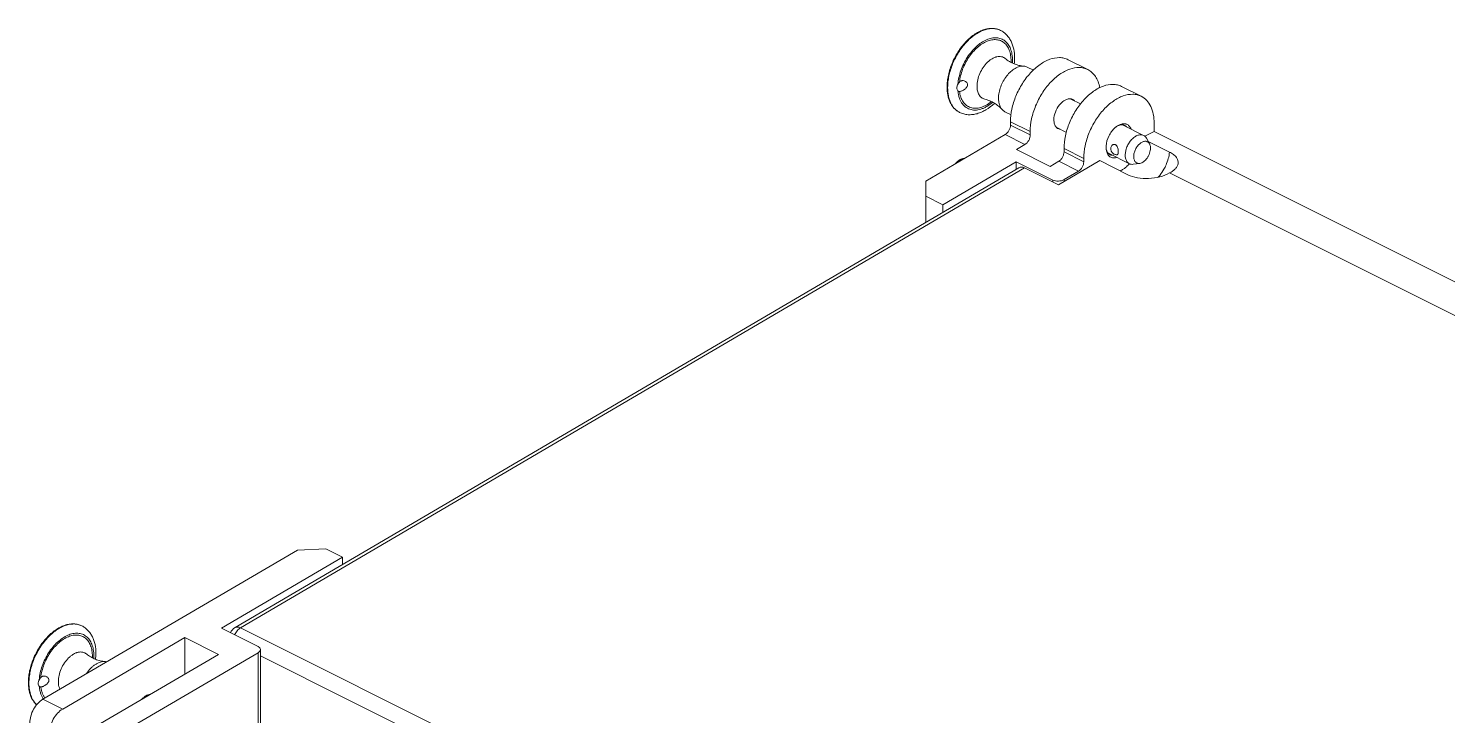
# Model space of a CAD drawing. Header units: millimetres. Extents: x 0 to 2524, y 0 to 1785.
# Drawn here: x 1099.9 to 1384.8, y 893.5 to 1031.5 of the extents above; entities that cross this region are included whole.
import ezdxf

# ---------------------------------------------------------------- set-up
doc = ezdxf.new("R2010")
doc.units = ezdxf.units.MM
doc.header["$LTSCALE"] = 0.1
doc.layers.get('0').update_dxf_attribs({"lineweight": 13})

msp = doc.modelspace()

# ---------------------------------------------------------------- linework, layer by layer
for p, q in [((1301.7, 1023.13), (1300.45, 1023.75)), ((1312.59, 1023.27), (1308.63, 1025.25)), ((1286.65, 1018.91), (1286.53, 1019)), ((1311.16, 1016.37), (1309.21, 1017.34)), ((1323.33, 1017.9), (1319.37, 1019.88)), ((1297.23, 1014.18), (1295.98, 1014.81)), ((1297.08, 1012.13), (1297.08, 1012.78)), ((1301.04, 1010.8), (1297.08, 1012.78)), ((1301.04, 1010.15), (1297.08, 1012.13)), ((1308.33, 1010.66), (1306.28, 1011.69)), ((1323.79, 1010.05), (1319.67, 1012.11)), ((1325.93, 1010.82), (1325.93, 1012.49)), ((1280.11, 1000.89), (1296.03, 1010.22)), ((1299.99, 1008.24), (1296.03, 1010.22)), ((1301.04, 1010.15), (1301.04, 1010.8)), ((1324.03, 1009.87), (1325.93, 1010.82)), ((1324.99, 1008.35), (1324.36, 1009.49)), ((1329.01, 1006.7), (1324.71, 1008.85)), ((1687.94, 829.82), (1325.93, 1010.82)), ((1299.99, 1008.24), (1298.27, 1007.23)), ((1305.05, 1003.83), (1298.27, 1007.23)), ((1307.83, 1006.75), (1307.83, 1007.4)), ((1311.79, 1005.42), (1307.83, 1007.4)), ((1311.79, 1004.77), (1307.83, 1006.75)), ((1320.95, 1004.36), (1316.75, 1006.45)), ((1141.44, 911.21), (1298.79, 1003.56)), ((1142.53, 911.15), (1299.91, 1003.52)), ((1283.51, 996.13), (1298.21, 1004.74)), ((1298.21, 1003.22), (1298.21, 1004.74)), ((1305.57, 1001.06), (1298.21, 1004.74)), ((1299.91, 1003.52), (1306.7, 1000.13)), ((1306.78, 1004.84), (1305.05, 1003.83)), ((1314.99, 1004.99), (1306.7, 1000.13)), ((1310.74, 1002.86), (1306.78, 1004.84)), ((1307.83, 1001.16), (1310.74, 1002.86)), ((1311.79, 1004.77), (1311.79, 1005.42)), ((1320.65, 1002.16), (1314.99, 1004.99)), ((1323.02, 1004.42), (1321.73, 1004.24)), ((1280.11, 1000.89), (1280.11, 992.6)), ((1305.57, 1001.06), (1305.57, 1000.69)), ((1307.83, 1001.16), (1307.83, 1000.79)), ((1479.81, 927.1), (1329.01, 1002.5)), ((1280.11, 997.82), (1283.51, 996.13)), ((1283.51, 994.59), (1283.51, 996.13)), ((1102.86, 896.84), (1153.96, 926.77)), ((1153.96, 926.77), (1159.62, 927.01)), ((1159.62, 927.01), (1163.02, 925.32)), ((1138.69, 911.07), (1163.02, 925.32)), ((1163.02, 923.87), (1163.02, 925.32)), ((1106.82, 894.86), (1131.34, 909.22)), ((1131.34, 901.85), (1131.34, 909.22)), ((1138.13, 905.83), (1131.34, 909.22)), ((1146.04, 907.39), (1138.69, 911.07)), ((1142.53, 911.15), (1527.2, 718.82)), ((1146.04, 906.17), (1117.56, 889.49)), ((1146.04, 906.17), (1146.04, 792.05)), ((1146.51, 792.55), (1146.51, 906.8)), ((1138.13, 905.83), (1113.6, 891.47)), ((1146.51, 905.51), (1517.31, 720.11)), ((1102.23, 899.34), (1102.12, 899.42)), ((1102.86, 896.84), (1106.82, 894.86))]:
    msp.add_line(p, q)
for centre, radius, start, end in [((1289.17, 1025), 8.04, 358.0581, 359.9864), ((1288.8, 1025.14), 8.68, 356.5391, 359.9581), ((1284.82, 1021.17), 1.93, 328.587, 329.894), ((1284.79, 1021.18), 1.95, 329.9001, 333.8009), ((1284.79, 1021.19), 1.96, 333.7938, 336.5284), ((1320.92, 1008.4), 4.29, 129.4523, 131.9313), ((1320.77, 1008.59), 4.04, 126.8755, 129.4542), ((1320.46, 1007.65), 4.2, 176.2094, 177.9191), ((1320.23, 1007.65), 3.97, 177.9151, 179.9887), ((1317.93, 1007.02), 1.54, 220.1013, 228.1317), ((1318.43, 1007.36), 1.2, 154.6077, 180.0003), ((1142.65, 909.14), 2.4, 120.436, 154.4683), ((1104.75, 905.43), 8.04, 358.0581, 359.9864), ((1104.39, 905.57), 8.68, 356.5391, 359.9581), ((1100.4, 901.6), 1.93, 328.587, 329.894), ((1100.38, 901.61), 1.95, 329.9001, 333.8009), ((1100.37, 901.61), 1.96, 333.7938, 336.5284)]:
    msp.add_arc(centre, radius, start, end)
for centre, major_axis, ratio, start_param, end_param in [((1299.91, 1001.44), (-1.07, 2.15), 0.612061, -0.682015, 0.042579), ((1306.7, 1001.73), (1.6, 0.1), 0.541415, -2.389016, -0.81822), ((1144.91, 906.73), (1.6, 0.1), 0.541415, -0.81822, 0.752576)]:
    msp.add_ellipse(centre, major_axis=major_axis, ratio=ratio, start_param=start_param, end_param=end_param)
for points, knots in [([(1284.35, 1019.79), (1284.35, 1020.17), (1284.4, 1020.96), (1284.59, 1022.14), (1284.91, 1023.34), (1285.48, 1024.93), (1286.26, 1026.44), (1287.23, 1027.82), (1288.02, 1028.76), (1288.87, 1029.59), (1289.75, 1030.28), (1290.67, 1030.84), (1291.6, 1031.25), (1292.52, 1031.49), (1293.43, 1031.56), (1294.3, 1031.45), (1294.84, 1031.26), (1295.09, 1031.13)], [0, 0, 0, 0, 0.064392, 0.131647, 0.201143, 0.272162, 0.415339, 0.485947, 0.554787, 0.621163, 0.684524, 0.744511, 0.801011, 0.854192, 0.904538, 0.952812, 1, 1, 1, 1]), ([(1284.47, 1019.65), (1284.47, 1020.03), (1284.51, 1020.82), (1284.71, 1022.01), (1285.03, 1023.22), (1285.46, 1024.42), (1286, 1025.59), (1286.64, 1026.71), (1287.36, 1027.76), (1288.16, 1028.71), (1289.01, 1029.54), (1289.9, 1030.25), (1290.81, 1030.81), (1291.73, 1031.22), (1292.63, 1031.46), (1293.51, 1031.53), (1294.34, 1031.43), (1294.85, 1031.25), (1295.09, 1031.13)], [0, 0, 0, 0, 0.064745, 0.132608, 0.202883, 0.274798, 0.34748, 0.420034, 0.491566, 0.561229, 0.628259, 0.692022, 0.752058, 0.808145, 0.860355, 0.909122, 0.955272, 1, 1, 1, 1]), ([(1286.53, 1020.33), (1286.57, 1020.78), (1286.71, 1021.71), (1287.1, 1023.08), (1287.66, 1024.43), (1288.38, 1025.7), (1289.23, 1026.86), (1290.17, 1027.86), (1291.18, 1028.67), (1292.22, 1029.26), (1293.25, 1029.61), (1294.11, 1029.68), (1294.74, 1029.59), (1295.18, 1029.47), (1295.6, 1029.27), (1295.98, 1029.02), (1296.32, 1028.7), (1296.73, 1028.2), (1297.05, 1027.59), (1297.27, 1026.91), (1297.43, 1026.14), (1297.48, 1025.54), (1297.48, 1025.14)], [0, 0, 0, 0, 0.071075, 0.14553, 0.221822, 0.298251, 0.373109, 0.444813, 0.512049, 0.573938, 0.630226, 0.68151, 0.705799, 0.729518, 0.752998, 0.776591, 0.800639, 0.825448, 0.878208, 0.906573, 0.936339, 1, 1, 1, 1]), ([(1286.84, 1020.76), (1286.89, 1021.19), (1287.05, 1022.06), (1287.46, 1023.34), (1288.02, 1024.59), (1288.71, 1025.76), (1289.52, 1026.82), (1290.41, 1027.73), (1291.36, 1028.45), (1292.34, 1028.97), (1293.16, 1029.22), (1293.8, 1029.29), (1294.25, 1029.28), (1294.68, 1029.21), (1295.09, 1029.09), (1295.47, 1028.9), (1295.82, 1028.65), (1296.14, 1028.35), (1296.52, 1027.87), (1296.89, 1027.13), (1297.15, 1026.11), (1297.2, 1025.38), (1297.2, 1025)], [0, 0, 0, 0, 0.072208, 0.147391, 0.224007, 0.300392, 0.374907, 0.446056, 0.512625, 0.573841, 0.629564, 0.655594, 0.680592, 0.704793, 0.72849, 0.752008, 0.775688, 0.799858, 0.824811, 0.87787, 0.936175, 1, 1, 1, 1]), ([(1295.09, 1031.13), (1295.32, 1031.02), (1295.75, 1030.75), (1296.33, 1030.23), (1296.82, 1029.63), (1297.22, 1028.94), (1297.53, 1028.19), (1297.82, 1027.09), (1297.9, 1026.23), (1297.9, 1025.64)], [0, 0, 0, 0, 0.117673, 0.235898, 0.355517, 0.47726, 0.601982, 0.73041, 1, 1, 1, 1]), ([(1290.37, 1019.94), (1290.37, 1020.36), (1290.48, 1021.23), (1290.9, 1022.5), (1291.55, 1023.69), (1292.25, 1024.55), (1292.88, 1025.11), (1293.36, 1025.44), (1293.78, 1025.65), (1294.11, 1025.77), (1294.42, 1025.85), (1294.81, 1025.9), (1295.25, 1025.87), (1295.67, 1025.73), (1295.91, 1025.58), (1296.02, 1025.49)], [0, 0, 0, 0, 0.135053, 0.280071, 0.42746, 0.569129, 0.635667, 0.698383, 0.756898, 0.784574, 0.811216, 0.861603, 0.908947, 0.954543, 1, 1, 1, 1]), ([(1297.08, 1012.78), (1297.08, 1013.63), (1297.29, 1015.4), (1298.11, 1018), (1299.38, 1020.47), (1301.01, 1022.63), (1302.89, 1024.31), (1304.87, 1025.4), (1306.57, 1025.74), (1307.81, 1025.59), (1308.37, 1025.38), (1308.63, 1025.25)], [0, 0, 0, 0, 0.132627, 0.274876, 0.420193, 0.561447, 0.692245, 0.808271, 0.908988, 0.955207, 1, 1, 1, 1]), ([(1297.9, 1025.64), (1297.9, 1025.55), (1297.89, 1025.15), (1297.87, 1024.76), (1297.83, 1024.46)], [0, 0, 0, 0, 0.246109, 1, 1, 1, 1]), ([(1294.68, 1017.51), (1294.68, 1017.89), (1294.76, 1018.68), (1295.09, 1019.85), (1295.61, 1020.98), (1296.29, 1022.01), (1297.09, 1022.87), (1297.83, 1023.42), (1298.45, 1023.73), (1298.89, 1023.88), (1299.32, 1023.96), (1299.61, 1023.96), (1299.75, 1023.95)], [0, 0, 0, 0, 0.127795, 0.264468, 0.405077, 0.544089, 0.676207, 0.797155, 0.852719, 0.904861, 0.953794, 1, 1, 1, 1]), ([(1299.75, 1023.95), (1299.42, 1023.98), (1298.76, 1024.09), (1297.79, 1024.41), (1296.86, 1024.87), (1296.28, 1025.27), (1296.02, 1025.49)], [0, 0, 0, 0, 0.237163, 0.489672, 0.746978, 1, 1, 1, 1]), ([(1299.75, 1023.95), (1299.87, 1023.94), (1300.11, 1023.9), (1300.34, 1023.81), (1300.45, 1023.75)], [0, 0, 0, 0, 0.505604, 1, 1, 1, 1]), ([(1312.59, 1023.27), (1312.33, 1023.4), (1311.77, 1023.61), (1310.53, 1023.76), (1308.83, 1023.42), (1306.85, 1022.33), (1304.97, 1020.65), (1303.34, 1018.49), (1302.07, 1016.02), (1301.25, 1013.42), (1301.04, 1011.65), (1301.04, 1010.8)], [0, 0, 0, 0, 0.044793, 0.091012, 0.191729, 0.307755, 0.438553, 0.579807, 0.725124, 0.867373, 1, 1, 1, 1]), ([(1315.02, 1019.65), (1314.94, 1020.06), (1314.72, 1020.84), (1314.19, 1021.88), (1313.48, 1022.72), (1312.89, 1023.12), (1312.59, 1023.27)], [0, 0, 0, 0, 0.27841, 0.534163, 0.772094, 1, 1, 1, 1]), ([(1286.32, 1019.57), (1286.32, 1019.63), (1286.34, 1019.9), (1286.44, 1020.15), (1286.53, 1020.33)], [0, 0, 0, 0, 0.235115, 1, 1, 1, 1]), ([(1286.53, 1020.33), (1286.55, 1020.37), (1286.64, 1020.52), (1286.75, 1020.67), (1286.84, 1020.76)], [0, 0, 0, 0, 0.255501, 1, 1, 1, 1]), ([(1286.84, 1020.76), (1286.89, 1020.82), (1287.01, 1020.92), (1287.14, 1020.99), (1287.21, 1021.01)], [0, 0, 0, 0, 0.51029, 1, 1, 1, 1]), ([(1287.21, 1021.01), (1287.27, 1021.03), (1287.39, 1021.06), (1287.64, 1021.07), (1287.82, 1021.01), (1287.93, 1020.96)], [0, 0, 0, 0, 0.249696, 0.498145, 1, 1, 1, 1]), ([(1288.48, 1020.19), (1288.48, 1020.12), (1288.45, 1019.97), (1288.35, 1019.77), (1288.2, 1019.59), (1288.03, 1019.42), (1287.84, 1019.27), (1287.63, 1019.14), (1287.42, 1019.02), (1287.28, 1018.96), (1287.21, 1018.93)], [0, 0, 0, 0, 0.115283, 0.234049, 0.357945, 0.486649, 0.618556, 0.750877, 0.879616, 1, 1, 1, 1]), ([(1287.93, 1020.96), (1288, 1020.92), (1288.14, 1020.83), (1288.32, 1020.65), (1288.42, 1020.47), (1288.47, 1020.31), (1288.48, 1020.23), (1288.48, 1020.19)], [0, 0, 0, 0, 0.250434, 0.502524, 0.752747, 0.876768, 1, 1, 1, 1]), ([(1290.37, 1019.94), (1290.37, 1019.62), (1290.41, 1019.15), (1290.59, 1018.57), (1290.77, 1018.2), (1291, 1017.88), (1291.27, 1017.62), (1291.58, 1017.42), (1291.81, 1017.34), (1291.93, 1017.31)], [0, 0, 0, 0, 0.292182, 0.425343, 0.550166, 0.667856, 0.780298, 0.890042, 1, 1, 1, 1]), ([(1307.83, 1007.4), (1307.83, 1008.26), (1308.04, 1010.03), (1308.86, 1012.63), (1310.13, 1015.09), (1311.76, 1017.25), (1313.64, 1018.94), (1315.62, 1020.03), (1317.32, 1020.36), (1318.56, 1020.21), (1319.12, 1020.01), (1319.37, 1019.88)], [0, 0, 0, 0, 0.132627, 0.274876, 0.420193, 0.561447, 0.692245, 0.808271, 0.908988, 0.955207, 1, 1, 1, 1]), ([(1286.86, 1014.67), (1286.66, 1014.77), (1286.28, 1015.01), (1285.77, 1015.46), (1285.34, 1016.01), (1284.98, 1016.64), (1284.7, 1017.34), (1284.42, 1018.39), (1284.35, 1019.22), (1284.35, 1019.79)], [0, 0, 0, 0, 0.111043, 0.223677, 0.339459, 0.459682, 0.585381, 0.717225, 1, 1, 1, 1]), ([(1284.47, 1019.65), (1284.47, 1019.09), (1284.54, 1018.27), (1284.8, 1017.24), (1285.08, 1016.55), (1285.42, 1015.94), (1285.83, 1015.42), (1286.31, 1014.99), (1286.67, 1014.77), (1286.86, 1014.67)], [0, 0, 0, 0, 0.289164, 0.422722, 0.548961, 0.66851, 0.782438, 0.892292, 1, 1, 1, 1]), ([(1286.53, 1019), (1286.46, 1019.06), (1286.35, 1019.25), (1286.32, 1019.46), (1286.32, 1019.57)], [0, 0, 0, 0, 0.460431, 1, 1, 1, 1]), ([(1286.53, 1019), (1286.55, 1018.77), (1286.61, 1018.33), (1286.81, 1017.51), (1287.14, 1016.76), (1287.59, 1016.15), (1287.98, 1015.78), (1288.42, 1015.49), (1288.9, 1015.28), (1289.42, 1015.15), (1289.97, 1015.12), (1290.54, 1015.17), (1291.13, 1015.31), (1291.73, 1015.53), (1292.55, 1015.95), (1293.13, 1016.37), (1293.49, 1016.68)], [0, 0, 0, 0, 0.070991, 0.138308, 0.261968, 0.319386, 0.374647, 0.428661, 0.482463, 0.53711, 0.593571, 0.652645, 0.714918, 0.780747, 0.85028, 1, 1, 1, 1]), ([(1286.84, 1018.87), (1286.82, 1018.87), (1286.76, 1018.87), (1286.69, 1018.89), (1286.65, 1018.91)], [0, 0, 0, 0, 0.256374, 1, 1, 1, 1]), ([(1287.21, 1018.93), (1287.15, 1018.91), (1287.02, 1018.88), (1286.9, 1018.86), (1286.84, 1018.87)], [0, 0, 0, 0, 0.537124, 1, 1, 1, 1]), ([(1286.84, 1018.87), (1286.89, 1018.48), (1287.05, 1017.74), (1287.46, 1016.91), (1287.89, 1016.38), (1288.25, 1016.06), (1288.65, 1015.81), (1289.09, 1015.62), (1289.56, 1015.52), (1290.24, 1015.47), (1290.94, 1015.59), (1291.64, 1015.84), (1292.38, 1016.19), (1292.91, 1016.55), (1293.24, 1016.82)], [0, 0, 0, 0, 0.136457, 0.2593, 0.316705, 0.37221, 0.426677, 0.481063, 0.53633, 0.593361, 0.715178, 0.781134, 0.850639, 1, 1, 1, 1]), ([(1291.93, 1017.31), (1292.26, 1017.23), (1292.93, 1017.01), (1293.86, 1016.54), (1294.7, 1015.96), (1295.18, 1015.49), (1295.4, 1015.25)], [0, 0, 0, 0, 0.253014, 0.510326, 0.762839, 1, 1, 1, 1]), ([(1294.68, 1017.51), (1294.68, 1017.29), (1294.71, 1016.85), (1294.84, 1016.23), (1295.07, 1015.69), (1295.28, 1015.39), (1295.4, 1015.25)], [0, 0, 0, 0, 0.280288, 0.539792, 0.778707, 1, 1, 1, 1]), ([(1305.79, 1013.17), (1305.79, 1013.7), (1306.03, 1014.79), (1306.71, 1015.98), (1307.44, 1016.75), (1308.03, 1017.16), (1308.63, 1017.39), (1309.04, 1017.41), (1309.22, 1017.38)], [0, 0, 0, 0, 0.266296, 0.547296, 0.679604, 0.799947, 0.906245, 1, 1, 1, 1]), ([(1309.22, 1017.38), (1309.25, 1017.38), (1309.38, 1017.35), (1309.5, 1017.31), (1309.58, 1017.26)], [0, 0, 0, 0, 0.253471, 1, 1, 1, 1]), ([(1309.58, 1017.26), (1309.61, 1017.25), (1309.75, 1017.17), (1309.87, 1017.07), (1309.95, 1016.98)], [0, 0, 0, 0, 0.24725, 1, 1, 1, 1]), ([(1311.79, 1005.42), (1311.79, 1006.28), (1312, 1008.05), (1312.82, 1010.65), (1314.09, 1013.11), (1315.72, 1015.27), (1317.6, 1016.96), (1319.58, 1018.05), (1321.28, 1018.38), (1322.52, 1018.23), (1323.08, 1018.03), (1323.33, 1017.9)], [0, 0, 0, 0, 0.132627, 0.274876, 0.420193, 0.561447, 0.692245, 0.808271, 0.908988, 0.955207, 1, 1, 1, 1]), ([(1323.33, 1017.9), (1323.74, 1017.7), (1324.51, 1017.11), (1325.34, 1015.84), (1325.83, 1014.26), (1325.93, 1013.1), (1325.93, 1012.49)], [0, 0, 0, 0, 0.217162, 0.450388, 0.710306, 1, 1, 1, 1]), ([(1293.84, 1016.47), (1293.33, 1015.99), (1292.5, 1015.35), (1291.3, 1014.72), (1290.4, 1014.39), (1289.48, 1014.21), (1288.57, 1014.18), (1287.68, 1014.33), (1287.12, 1014.54), (1286.86, 1014.67)], [0, 0, 0, 0, 0.274411, 0.404127, 0.529101, 0.650114, 0.768233, 0.884521, 1, 1, 1, 1]), ([(1295.4, 1015.25), (1295.48, 1015.16), (1295.66, 1014.99), (1295.87, 1014.86), (1295.98, 1014.81)], [0, 0, 0, 0, 0.505604, 1, 1, 1, 1]), ([(1296.03, 1010.22), (1296.18, 1010.31), (1296.47, 1010.55), (1296.8, 1011.02), (1297.02, 1011.56), (1297.08, 1011.94), (1297.08, 1012.13)], [0, 0, 0, 0, 0.233788, 0.4926, 0.755427, 1, 1, 1, 1]), ([(1306.28, 1011.68), (1306.11, 1011.86), (1305.86, 1012.35), (1305.79, 1012.88), (1305.79, 1013.17)], [0, 0, 0, 0, 0.459054, 1, 1, 1, 1]), ([(1306.65, 1011.4), (1306.61, 1011.41), (1306.48, 1011.49), (1306.36, 1011.59), (1306.28, 1011.68)], [0, 0, 0, 0, 0.24725, 1, 1, 1, 1]), ([(1307.01, 1011.28), (1306.98, 1011.29), (1306.85, 1011.31), (1306.73, 1011.35), (1306.65, 1011.4)], [0, 0, 0, 0, 0.253471, 1, 1, 1, 1]), ([(1318.06, 1011.59), (1317.81, 1011.36), (1317.34, 1010.83), (1316.62, 1009.65), (1316.31, 1008.61), (1316.27, 1007.92)], [0, 0, 0, 0, 0.244821, 0.502407, 1, 1, 1, 1]), ([(1319.67, 1012.39), (1319.56, 1012.38), (1319.08, 1012.29), (1318.64, 1012.04), (1318.34, 1011.82)], [0, 0, 0, 0, 0.227464, 1, 1, 1, 1]), ([(1319.69, 1012.15), (1319.51, 1012.18), (1319.12, 1012.16), (1318.76, 1012.03), (1318.58, 1011.94)], [0, 0, 0, 0, 0.470004, 1, 1, 1, 1]), ([(1320.39, 1012.3), (1320.34, 1012.32), (1320.1, 1012.4), (1319.85, 1012.41), (1319.67, 1012.39)], [0, 0, 0, 0, 0.242587, 1, 1, 1, 1]), ([(1320.05, 1012.03), (1319.96, 1012.07), (1319.84, 1012.12), (1319.72, 1012.14), (1319.69, 1012.15)], [0, 0, 0, 0, 0.746529, 1, 1, 1, 1]), ([(1320.41, 1011.75), (1320.39, 1011.78), (1320.28, 1011.89), (1320.15, 1011.98), (1320.05, 1012.03)], [0, 0, 0, 0, 0.255015, 1, 1, 1, 1]), ([(1321.28, 1011.33), (1321.2, 1011.55), (1320.97, 1011.95), (1320.59, 1012.22), (1320.39, 1012.3)], [0, 0, 0, 0, 0.523025, 1, 1, 1, 1]), ([(1299.99, 1008.24), (1300.14, 1008.33), (1300.43, 1008.57), (1300.76, 1009.04), (1300.98, 1009.58), (1301.04, 1009.96), (1301.04, 1010.15)], [0, 0, 0, 0, 0.233782, 0.492598, 0.755431, 1, 1, 1, 1]), ([(1320.12, 1006.08), (1320.12, 1006.35), (1320.18, 1006.91), (1320.45, 1007.74), (1320.85, 1008.53), (1321.37, 1009.21), (1321.97, 1009.75), (1322.51, 1010.05), (1322.94, 1010.17), (1323.25, 1010.19), (1323.53, 1010.16), (1323.71, 1010.09), (1323.79, 1010.05)], [0, 0, 0, 0, 0.132575, 0.274764, 0.420021, 0.561218, 0.691962, 0.807941, 0.860208, 0.909026, 0.955225, 1, 1, 1, 1]), ([(1321.81, 1005.79), (1321.81, 1006.04), (1321.88, 1006.54), (1322.15, 1007.26), (1322.55, 1007.91), (1322.98, 1008.37), (1323.36, 1008.63), (1323.64, 1008.77), (1323.91, 1008.86), (1324.18, 1008.88), (1324.43, 1008.84), (1324.66, 1008.73), (1324.85, 1008.57), (1324.95, 1008.43), (1324.99, 1008.35)], [0, 0, 0, 0, 0.138891, 0.288202, 0.438188, 0.578897, 0.643403, 0.70315, 0.758096, 0.808787, 0.856429, 0.902823, 0.950051, 1, 1, 1, 1]), ([(1323.79, 1010.05), (1323.91, 1009.99), (1324.13, 1009.83), (1324.29, 1009.61), (1324.36, 1009.49)], [0, 0, 0, 0, 0.485224, 1, 1, 1, 1]), ([(1307.83, 1006.75), (1307.83, 1006.57), (1307.77, 1006.18), (1307.55, 1005.65), (1307.22, 1005.18), (1306.93, 1004.93), (1306.78, 1004.84)], [0, 0, 0, 0, 0.244761, 0.507868, 0.766528, 1, 1, 1, 1]), ([(1316.26, 1007.66), (1316.26, 1007.35), (1316.33, 1006.77), (1316.59, 1006.23), (1316.76, 1006.03)], [0, 0, 0, 0, 0.539164, 1, 1, 1, 1]), ([(1316.27, 1007.65), (1316.29, 1007.41), (1316.38, 1006.98), (1316.61, 1006.59), (1316.74, 1006.44)], [0, 0, 0, 0, 0.53461, 1, 1, 1, 1]), ([(1316.74, 1006.44), (1316.77, 1006.42), (1316.88, 1006.31), (1317.01, 1006.22), (1317.11, 1006.16)], [0, 0, 0, 0, 0.255015, 1, 1, 1, 1]), ([(1316.91, 1005.88), (1317, 1005.79), (1317.21, 1005.65), (1317.71, 1005.48), (1318.13, 1005.52), (1318.39, 1005.59)], [0, 0, 0, 0, 0.240693, 0.481482, 1, 1, 1, 1]), ([(1317.11, 1006.16), (1317.2, 1006.12), (1317.32, 1006.08), (1317.44, 1006.05), (1317.47, 1006.05)], [0, 0, 0, 0, 0.746529, 1, 1, 1, 1]), ([(1318.41, 1006.16), (1318.33, 1006.16), (1318.18, 1006.18), (1317.95, 1006.25), (1317.75, 1006.36), (1317.57, 1006.51), (1317.42, 1006.69), (1317.31, 1006.9), (1317.25, 1007.12), (1317.23, 1007.28), (1317.23, 1007.36)], [0, 0, 0, 0, 0.125071, 0.250163, 0.375214, 0.500237, 0.625198, 0.75013, 0.875061, 1, 1, 1, 1]), ([(1318.72, 1006.77), (1318.72, 1006.89), (1318.71, 1007.13), (1318.64, 1007.48), (1318.53, 1007.76), (1318.41, 1007.96), (1318.3, 1008.08), (1318.18, 1008.18), (1318.04, 1008.23), (1317.9, 1008.25), (1317.76, 1008.24), (1317.63, 1008.18), (1317.48, 1008.08), (1317.39, 1007.96), (1317.35, 1007.87)], [0, 0, 0, 0, 0.134839, 0.279353, 0.421688, 0.488996, 0.552623, 0.612525, 0.669317, 0.724115, 0.778119, 0.832252, 0.887149, 1, 1, 1, 1]), ([(1318.41, 1006.16), (1318.43, 1006.16), (1318.49, 1006.16), (1318.56, 1006.19), (1318.61, 1006.25), (1318.66, 1006.32), (1318.69, 1006.41), (1318.72, 1006.57), (1318.72, 1006.69), (1318.72, 1006.77)], [0, 0, 0, 0, 0.103771, 0.199023, 0.296295, 0.404279, 0.527896, 0.668895, 1, 1, 1, 1]), ([(1320.12, 1006.08), (1320.12, 1005.88), (1320.15, 1005.51), (1320.31, 1005.01), (1320.53, 1004.67), (1320.76, 1004.46), (1320.88, 1004.39), (1320.95, 1004.36)], [0, 0, 0, 0, 0.289493, 0.54912, 0.78218, 0.892165, 1, 1, 1, 1]), ([(1321.81, 1005.79), (1321.81, 1005.69), (1321.83, 1005.48), (1321.89, 1005.19), (1321.99, 1004.94), (1322.14, 1004.72), (1322.32, 1004.56), (1322.54, 1004.45), (1322.77, 1004.4), (1322.94, 1004.41), (1323.02, 1004.42)], [0, 0, 0, 0, 0.151746, 0.29249, 0.422128, 0.542255, 0.655793, 0.766888, 0.880225, 1, 1, 1, 1]), ([(1323.02, 1004.42), (1323.3, 1004.46), (1323.72, 1004.67), (1324.19, 1005.08), (1324.52, 1005.49), (1324.8, 1005.95), (1325.02, 1006.46), (1325.15, 1006.97), (1325.19, 1007.31), (1325.19, 1007.48)], [0, 0, 0, 0, 0.21087, 0.334669, 0.467176, 0.604447, 0.741953, 0.875153, 1, 1, 1, 1]), ([(1324.99, 1008.35), (1325.02, 1008.29), (1325.15, 1008.02), (1325.19, 1007.71), (1325.19, 1007.48)], [0, 0, 0, 0, 0.228502, 1, 1, 1, 1]), ([(1327.89, 1003.27), (1328.04, 1003.54), (1328.57, 1004.62), (1328.91, 1005.81), (1329.01, 1006.7)], [0, 0, 0, 0, 0.257399, 1, 1, 1, 1]), ([(1330.73, 1004.37), (1330.76, 1004.58), (1330.73, 1005.04), (1330.39, 1005.69), (1329.79, 1006.26), (1329.29, 1006.56), (1329.01, 1006.7)], [0, 0, 0, 0, 0.207471, 0.43231, 0.694025, 1, 1, 1, 1]), ([(1287.01, 1005.2), (1286.92, 1005.15), (1286.74, 1005.04), (1286.48, 1004.85), (1286.23, 1004.61), (1286.07, 1004.44), (1286, 1004.35)], [0, 0, 0, 0, 0.233785, 0.479102, 0.735037, 1, 1, 1, 1]), ([(1286.22, 1004.48), (1286.29, 1004.55), (1286.43, 1004.7), (1286.65, 1004.89), (1286.88, 1005.06), (1287.04, 1005.15), (1287.12, 1005.19)], [0, 0, 0, 0, 0.266489, 0.522906, 0.767787, 1, 1, 1, 1]), ([(1287.8, 1005.4), (1287.73, 1005.4), (1287.6, 1005.39), (1287.4, 1005.35), (1287.21, 1005.29), (1287.08, 1005.23), (1287.01, 1005.2)], [0, 0, 0, 0, 0.238264, 0.483537, 0.737211, 1, 1, 1, 1]), ([(1287.12, 1005.19), (1287.23, 1005.24), (1287.44, 1005.33), (1287.66, 1005.37), (1287.77, 1005.38)], [0, 0, 0, 0, 0.521095, 1, 1, 1, 1]), ([(1311.79, 1004.77), (1311.79, 1004.59), (1311.73, 1004.2), (1311.51, 1003.67), (1311.18, 1003.2), (1310.89, 1002.95), (1310.74, 1002.86)], [0, 0, 0, 0, 0.244573, 0.5074, 0.766212, 1, 1, 1, 1]), ([(1319.95, 1003.43), (1319.88, 1003.37), (1319.6, 1003.18), (1319.3, 1003), (1319.07, 1002.89)], [0, 0, 0, 0, 0.259008, 1, 1, 1, 1]), ([(1320.96, 1004.33), (1320.88, 1004.24), (1320.56, 1003.92), (1320.22, 1003.62), (1319.95, 1003.43)], [0, 0, 0, 0, 0.258007, 1, 1, 1, 1]), ([(1320.95, 1004.36), (1321.06, 1004.3), (1321.32, 1004.22), (1321.59, 1004.22), (1321.73, 1004.24)], [0, 0, 0, 0, 0.485231, 1, 1, 1, 1]), ([(1326.73, 1001.63), (1326.84, 1001.75), (1327.27, 1002.26), (1327.64, 1002.83), (1327.89, 1003.27)], [0, 0, 0, 0, 0.24479, 1, 1, 1, 1]), ([(1329.01, 1002.5), (1329.24, 1002.62), (1329.67, 1002.87), (1330.2, 1003.32), (1330.57, 1003.82), (1330.7, 1004.19), (1330.73, 1004.37)], [0, 0, 0, 0, 0.298293, 0.561526, 0.792451, 1, 1, 1, 1]), ([(1320.65, 1002.16), (1321.25, 1001.86), (1322.63, 1001.45), (1324.83, 1001.32), (1327.03, 1001.63), (1328.41, 1002.15), (1329.01, 1002.5)], [0, 0, 0, 0, 0.233083, 0.49524, 0.759989, 1, 1, 1, 1]), ([(1099.94, 900.22), (1099.94, 900.6), (1099.98, 901.38), (1100.18, 902.57), (1100.49, 903.76), (1101.07, 905.35), (1101.85, 906.87), (1102.81, 908.25), (1103.6, 909.19), (1104.45, 910.01), (1105.34, 910.71), (1106.26, 911.27), (1107.19, 911.68), (1108.11, 911.92), (1109.02, 911.99), (1109.88, 911.88), (1110.42, 911.68), (1110.67, 911.56)], [0, 0, 0, 0, 0.064392, 0.131647, 0.201143, 0.272162, 0.415339, 0.485947, 0.554787, 0.621163, 0.684524, 0.744511, 0.801011, 0.854192, 0.904538, 0.952812, 1, 1, 1, 1]), ([(1100.05, 900.08), (1100.05, 900.46), (1100.1, 901.25), (1100.3, 902.44), (1100.61, 903.65), (1101.05, 904.85), (1101.59, 906.02), (1102.23, 907.14), (1102.95, 908.18), (1103.75, 909.13), (1104.6, 909.97), (1105.49, 910.68), (1106.4, 911.24), (1107.31, 911.65), (1108.22, 911.89), (1109.09, 911.96), (1109.92, 911.86), (1110.44, 911.68), (1110.67, 911.56)], [0, 0, 0, 0, 0.064745, 0.132608, 0.202883, 0.274798, 0.34748, 0.420034, 0.491566, 0.561229, 0.628259, 0.692022, 0.752058, 0.808145, 0.860355, 0.909122, 0.955272, 1, 1, 1, 1]), ([(1102.12, 900.75), (1102.15, 901.21), (1102.29, 902.13), (1102.69, 903.51), (1103.25, 904.85), (1103.97, 906.13), (1104.81, 907.29), (1105.75, 908.29), (1106.76, 909.1), (1107.8, 909.69), (1108.84, 910.03), (1109.69, 910.1), (1110.33, 910.02), (1110.77, 909.89), (1111.18, 909.7), (1111.56, 909.45), (1111.91, 909.13), (1112.32, 908.62), (1112.63, 908.01), (1112.86, 907.34), (1113.02, 906.57), (1113.07, 905.97), (1113.07, 905.56)], [0, 0, 0, 0, 0.071075, 0.14553, 0.221822, 0.298251, 0.373109, 0.444813, 0.512049, 0.573938, 0.630226, 0.68151, 0.705799, 0.729518, 0.752998, 0.776591, 0.800639, 0.825448, 0.878208, 0.906573, 0.936339, 1, 1, 1, 1]), ([(1102.42, 901.19), (1102.47, 901.62), (1102.64, 902.49), (1103.04, 903.77), (1103.6, 905.02), (1104.3, 906.19), (1105.11, 907.25), (1106, 908.15), (1106.95, 908.88), (1107.92, 909.4), (1108.75, 909.65), (1109.38, 909.72), (1109.83, 909.71), (1110.27, 909.64), (1110.68, 909.51), (1111.06, 909.32), (1111.41, 909.08), (1111.72, 908.78), (1112.1, 908.29), (1112.47, 907.56), (1112.74, 906.54), (1112.79, 905.81), (1112.79, 905.42)], [0, 0, 0, 0, 0.072208, 0.147391, 0.224007, 0.300392, 0.374907, 0.446056, 0.512625, 0.573841, 0.629564, 0.655594, 0.680592, 0.704793, 0.72849, 0.752008, 0.775688, 0.799858, 0.824811, 0.87787, 0.936175, 1, 1, 1, 1]), ([(1110.67, 911.56), (1110.9, 911.44), (1111.34, 911.17), (1111.92, 910.66), (1112.41, 910.05), (1112.81, 909.37), (1113.12, 908.61), (1113.41, 907.52), (1113.49, 906.65), (1113.49, 906.07)], [0, 0, 0, 0, 0.117673, 0.235898, 0.355517, 0.47726, 0.601982, 0.73041, 1, 1, 1, 1]), ([(1141.32, 909.76), (1141.46, 910.05), (1141.8, 910.58), (1142.28, 911), (1142.53, 911.15)], [0, 0, 0, 0, 0.525524, 1, 1, 1, 1]), ([(1142.53, 911.15), (1142.35, 911.24), (1141.98, 911.37), (1141.58, 911.3), (1141.44, 911.21)], [0, 0, 0, 0, 0.545805, 1, 1, 1, 1]), ([(1105.95, 900.37), (1105.95, 900.79), (1106.06, 901.66), (1106.48, 902.93), (1107.13, 904.11), (1107.84, 904.97), (1108.47, 905.53), (1108.95, 905.87), (1109.36, 906.08), (1109.69, 906.2), (1110.01, 906.28), (1110.39, 906.33), (1110.84, 906.29), (1111.25, 906.16), (1111.49, 906), (1111.6, 905.92)], [0, 0, 0, 0, 0.135053, 0.280071, 0.42746, 0.569129, 0.635667, 0.698383, 0.756898, 0.784574, 0.811216, 0.861603, 0.908947, 0.954543, 1, 1, 1, 1]), ([(1113.49, 906.07), (1113.49, 905.97), (1113.48, 905.58), (1113.45, 905.18), (1113.42, 904.89)], [0, 0, 0, 0, 0.246109, 1, 1, 1, 1]), ([(1111.58, 901.97), (1111.83, 902.34), (1112.25, 902.86), (1112.89, 903.45), (1113.38, 903.81), (1113.87, 904.09), (1114.37, 904.28), (1114.86, 904.38), (1115.18, 904.39), (1115.33, 904.38)], [0, 0, 0, 0, 0.290657, 0.427995, 0.558185, 0.68042, 0.794418, 0.900557, 1, 1, 1, 1]), ([(1115.33, 904.38), (1115.01, 904.4), (1114.35, 904.52), (1113.38, 904.83), (1112.44, 905.3), (1111.87, 905.7), (1111.6, 905.92)], [0, 0, 0, 0, 0.237163, 0.489672, 0.746978, 1, 1, 1, 1]), ([(1115.33, 904.38), (1115.36, 904.37), (1115.46, 904.36), (1115.56, 904.35), (1115.63, 904.33)], [0, 0, 0, 0, 0.252769, 1, 1, 1, 1]), ([(1101.91, 900), (1101.91, 900.06), (1101.93, 900.32), (1102.03, 900.57), (1102.12, 900.75)], [0, 0, 0, 0, 0.235115, 1, 1, 1, 1]), ([(1102.12, 900.75), (1102.14, 900.79), (1102.22, 900.95), (1102.33, 901.1), (1102.42, 901.19)], [0, 0, 0, 0, 0.255501, 1, 1, 1, 1]), ([(1102.42, 901.19), (1102.48, 901.25), (1102.59, 901.35), (1102.73, 901.42), (1102.8, 901.44)], [0, 0, 0, 0, 0.51029, 1, 1, 1, 1]), ([(1102.8, 901.44), (1102.86, 901.46), (1102.98, 901.49), (1103.22, 901.49), (1103.41, 901.44), (1103.52, 901.38)], [0, 0, 0, 0, 0.249696, 0.498145, 1, 1, 1, 1]), ([(1104.06, 900.62), (1104.06, 900.54), (1104.04, 900.4), (1103.94, 900.2), (1103.79, 900.01), (1103.62, 899.85), (1103.42, 899.7), (1103.22, 899.56), (1103.01, 899.45), (1102.87, 899.39), (1102.8, 899.36)], [0, 0, 0, 0, 0.115283, 0.234049, 0.357945, 0.486649, 0.618556, 0.750877, 0.879616, 1, 1, 1, 1]), ([(1103.52, 901.38), (1103.59, 901.35), (1103.73, 901.25), (1103.91, 901.08), (1104.01, 900.9), (1104.06, 900.74), (1104.06, 900.66), (1104.06, 900.62)], [0, 0, 0, 0, 0.250434, 0.502524, 0.752747, 0.876768, 1, 1, 1, 1]), ([(1105.95, 900.37), (1105.95, 900.23), (1105.98, 899.7), (1106.1, 899.18), (1106.26, 898.83)], [0, 0, 0, 0, 0.270654, 1, 1, 1, 1]), ([(1101.58, 895.69), (1101.45, 895.82), (1101.19, 896.09), (1100.74, 896.71), (1100.3, 897.63), (1100, 898.87), (1099.94, 899.76), (1099.94, 900.22)], [0, 0, 0, 0, 0.111054, 0.224965, 0.463982, 0.721831, 1, 1, 1, 1]), ([(1100.05, 900.08), (1100.05, 899.63), (1100.11, 898.77), (1100.4, 897.56), (1100.88, 896.52), (1101.34, 895.94), (1101.59, 895.7)], [0, 0, 0, 0, 0.282667, 0.542515, 0.780284, 1, 1, 1, 1]), ([(1102.12, 899.42), (1102.05, 899.49), (1101.94, 899.68), (1101.91, 899.89), (1101.91, 900)], [0, 0, 0, 0, 0.460431, 1, 1, 1, 1]), ([(1102.12, 899.42), (1102.14, 899.18), (1102.2, 898.71), (1102.38, 898.03), (1102.62, 897.43), (1102.83, 897.06), (1102.95, 896.89)], [0, 0, 0, 0, 0.272225, 0.529288, 0.771385, 1, 1, 1, 1]), ([(1102.42, 899.29), (1102.41, 899.29), (1102.34, 899.3), (1102.28, 899.32), (1102.23, 899.34)], [0, 0, 0, 0, 0.256374, 1, 1, 1, 1]), ([(1102.8, 899.36), (1102.73, 899.34), (1102.61, 899.3), (1102.48, 899.29), (1102.42, 899.29)], [0, 0, 0, 0, 0.537124, 1, 1, 1, 1]), ([(1102.42, 899.29), (1102.45, 899.08), (1102.53, 898.66), (1102.71, 898.07), (1102.95, 897.54), (1103.16, 897.22), (1103.27, 897.07)], [0, 0, 0, 0, 0.271336, 0.527949, 0.770266, 1, 1, 1, 1]), ([(1122.67, 896.78), (1122.8, 896.93), (1123.06, 897.19), (1123.62, 897.59), (1124.09, 897.78), (1124.4, 897.82)], [0, 0, 0, 0, 0.28197, 0.544478, 1, 1, 1, 1]), ([(1102.86, 896.84), (1102.48, 896.62), (1101.76, 896), (1100.93, 894.83), (1100.38, 893.49), (1100.22, 892.53), (1100.22, 892.07)], [0, 0, 0, 0, 0.233801, 0.4926, 0.755413, 1, 1, 1, 1]), ([(1104.18, 890.09), (1104.18, 890.55), (1104.34, 891.51), (1104.89, 892.85), (1105.72, 894.02), (1106.44, 894.64), (1106.82, 894.86)], [0, 0, 0, 0, 0.244587, 0.5074, 0.766199, 1, 1, 1, 1])]:
    msp.add_open_spline(points, degree=3, knots=knots)

doc.saveas('drawing.dxf')
